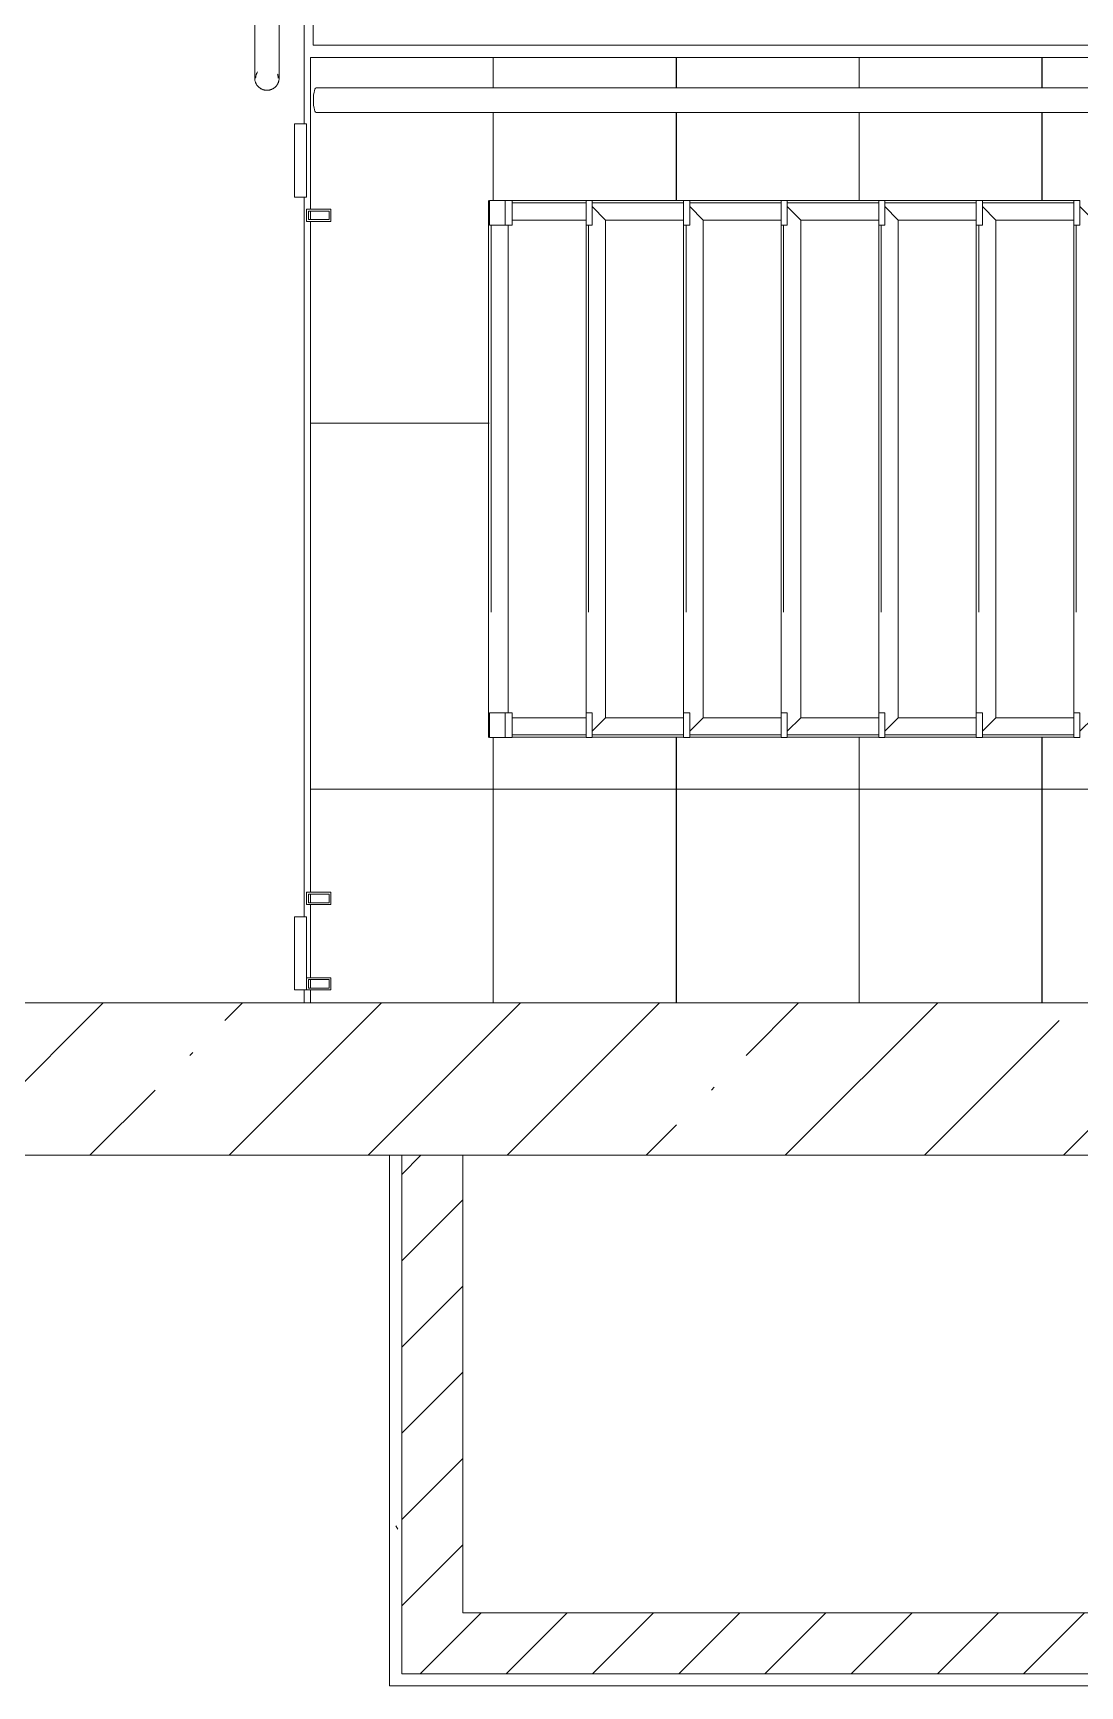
# Model space of a CAD drawing. Header units: millimetres. Extents: x -6467 to 106027, y -7090 to 195095.
# Drawn here: x 95255 to 96972, y 183525 to 186235 of the extents above; entities that cross this region are included whole.
import ezdxf

# ---------------------------------------------------------------- set-up
doc = ezdxf.new("R2010")
doc.units = ezdxf.units.MM
doc.linetypes.add('50_200_ШТРИХ_1Т_ш5_п1_п1_', pattern=[1400, 1000, -200, 0, -200])
doc.linetypes.add('Штрих', pattern=[1270, 635, -635])
for name, color, linetype, lineweight in [('A-FLOR', 7, 'Continuous', 9), ('A-WALL', 7, 'Continuous', 5), ('A-WALL-FNSH-1', 7, 'Continuous', 5), ('I-WALL', 7, 'Continuous', 5), ('Ограждение', 7, 'Continuous', 9), ('Ограждение-1', 7, 'Continuous', 20)]:
    doc.layers.add(name, color=color, linetype=linetype, lineweight=lineweight)
for name, color, linetype, lineweight, true_color in [('A-GENM-1', 7, 'Continuous', 9, 0xaaaaaa), ('A-GENM-2', 7, 'Continuous', 20, 0xaaaaaa), ('A-GENM-HDLN-1', 7, 'Штрих', 5, 0xaaaaaa), ('I-WALL-1', 7, 'Continuous', 5, 0x787878), ('S-STRS-1', 7, 'Continuous', 9, 0xaaaaaa), ('S-STRS-2', 7, 'Continuous', 5, 0xbfbfbf), ('Оси-3', 7, '50_200_ШТРИХ_1Т_ш5_п1_п1_', 9, 0xaaaaaa)]:
    doc.layers.add(name, color=color, linetype=linetype, lineweight=lineweight, true_color=true_color)
pattern_1 = [(180, (95709.45, 186194.7), (-7e-14, -600), []), (270, (95709.45, 186194.7), (600, 4e-14), [])]
pattern_2 = [(0, (109.45, 102614.03), (406.4, 101.6), [6.706, -298.094, 6.706, -298.094, -1625.6]), (0, (109.45, 102614.03), (406.4, 101.6), [-609.6, 6.706, -602.894, 6.706, -298.094, -711.2]), (0, (109.45, 102614.03), (406.4, 101.6), [-1524, 6.706, -196.494, 6.706, -501.294]), (120, (261.85, 102664.83), (-291.18818, 301.152724), [6.706, -298.094, 6.706, -298.094, -1625.6]), (120, (261.85, 102664.83), (-291.18818, 301.152724), [-609.6, 6.706, -602.894, 6.706, -298.094, -711.2]), (120, (261.85, 102664.83), (-291.18818, 301.152724), [-1524, 6.706, -196.494, 6.706, -501.294]), (240, (312.65, 102868.03), (-115.21182, -402.752724), [6.706, -298.094, 6.706, -298.094, -1625.6]), (240, (312.65, 102868.03), (-115.21182, -402.752724), [-609.6, 6.706, -602.894, 6.706, -298.094, -711.2]), (240, (312.65, 102868.03), (-115.21182, -402.752724), [-1524, 6.706, -196.494, 6.706, -501.294])]
pattern_3 = [(45, (109.45, 102614.03), (-70.71068, 70.71068), [])]

# ---------------------------------------------------------------- blocks, each defined once
blk = doc.blocks.new('О_Элемент ограждения_Обод_Труба_ГОСТ 8645-68 - О_Элемент ограждения_Обод_Труба_ГОСТ 8645-68-26169631-АИ_План этажа Радиаторы_3')
at = {"layer": 'Ограждение'}
for p, q in [((-3900, 20), (0, 20)), ((0, 20), (0, -20))]:
    blk.add_line(p, q, dxfattribs=at)
blk = doc.blocks.new('О_Элемент поручня_Маршевый_Труба_ГОСТ 8732-78 - О_Элемент поручня_Маршевый_Труба_ГОСТ 8732-78-26169632-АИ_План этажа Радиаторы_3')
at = {"layer": 'Ограждение'}
for p, q in [((-13.2, 40), (-3902.6, 40)), ((-3902.6, 0), (-13.2, 0))]:
    blk.add_line(p, q, dxfattribs=at)
at = {"layer": 'Ограждение', "flags": 128}
for points in [[(-8.4, 20), (-8.6, 24.5), (-8.9, 28.7), (-9.5, 32.5), (-10.2, 35.6), (-11.1, 38), (-12.1, 39.5), (-13.2, 40)], [(-13.2, 0), (-12.1, 0.5), (-11.1, 2), (-10.2, 4.4), (-9.5, 7.5), (-8.9, 11.3), (-8.6, 15.5), (-8.4, 20)]]:
    blk.add_lwpolyline(points, dxfattribs=at)
blk = doc.blocks.new('О_Элемент ограждения_Обод_Труба_ГОСТ 86451 - О_Элемент ограждения_Обод_Труба_ГОСТ 8645-68 2-V158-АИ_План этажа Радиаторы_3')
at = {"layer": 'Ограждение-1'}
for p, q in [((-1800, 20), (-1820, 20)), ((-1820, 20), (-1820, -20)), ((-1817, 17), (-1803, 17)), ((-1817, -17), (-1817, 17)), ((-1803, 17), (-1803, -17)), ((-1800, -20), (-1800, 20)), ((0, 20), (-20, 20)), ((-20, 20), (-20, 7.7)), ((-20, 0.7), (-20, -20)), ((-17, 17), (-3, 17)), ((-17, 7.7), (-17, 17)), ((-17, -17), (-17, 0.3)), ((-3, 17), (-3, 7.8)), ((0, 7.9), (0, 20)), ((-1820, -20), (-1800, -20)), ((-1803, -17), (-1817, -17)), ((-20, -20), (0, -20)), ((-3, -17), (-17, -17)), ((-3, -0.5), (-3, -17)), ((0, -20), (0, -0.5))]:
    blk.add_line(p, q, dxfattribs=at)
blk = doc.blocks.new('О_Элемент поручня_Площадочный_Двухуровневый_ГОСТ 8732-78 - О_Элемент поручня_Площадочный_Двухуровневый_ГОСТ 8732-78 2-26180261-АИ_План этажа Радиаторы_3')
at = {"layer": 'Ограждение'}
for p, q in [((320, 40), (0, 40)), ((0, 40), (0, 20)), ((0, 20), (0, 0)), ((0, 0), (320, 0))]:
    blk.add_line(p, q, dxfattribs=at)
at = {"layer": 'Ограждение', "flags": 128}
for points in [[(320, 40), (322.4, 40), (324.8, 40), (327.2, 40), (329.6, 40), (331.9, 40), (334.3, 40), (336.6, 40), (338.9, 40), (341.1, 40), (343.4, 40), (345.6, 40), (347.7, 40), (349.8, 40), (351.9, 40), (353.9, 40), (355.8, 40), (357.7, 40), (359.6, 40), (361.3, 40), (363, 40), (364.7, 40), (366.2, 40), (367.7, 40), (369.2, 40), (370.5, 40), (371.7, 40), (372.9, 40), (374, 40), (375, 40), (375.9, 40), (376.7, 40), (377.5, 40), (378.1, 40), (378.7, 40), (379.1, 40), (379.5, 40), (379.8, 40), (379.9, 40), (380, 40)], [(380, 40), (380, 40), (379.8, 40), (379.6, 40), (379.2, 40), (378.8, 40), (378.3, 40), (377.7, 40), (377, 40), (376.2, 40), (375.3, 40), (374.3, 40), (373.2, 40), (372.1, 40), (370.8, 40), (369.5, 40), (368.1, 40), (366.7, 40), (365.1, 40), (363.5, 40), (361.8, 40), (360, 40), (358.2, 40), (356.3, 40), (354.4, 40), (352.4, 40), (350.4, 40), (348.3, 40), (346.1, 40), (344, 40), (341.7, 40), (339.5, 40), (337.2, 40), (334.9, 40), (332.6, 40), (330.2, 40), (327.8, 40), (325.4, 40), (323, 40), (320.6, 40), (320, 40)], [(380, 38.5), (379.3, 38.5), (378.5, 38.4), (377.8, 38.4), (377.1, 38.3), (376.3, 38.1), (375.6, 38), (374.9, 37.8), (374.2, 37.6), (373.5, 37.3)], [(380, 40), (380.8, 40), (381.6, 39.9), (382.4, 39.9), (383.2, 39.7), (384, 39.6), (384.8, 39.4), (385.5, 39.2), (386.3, 39), (387, 38.7), (387.8, 38.4), (388.5, 38.1), (389.2, 37.7), (389.9, 37.4), (390.6, 36.9), (391.3, 36.5), (391.9, 36), (392.6, 35.6), (393.2, 35), (393.8, 34.5), (394.3, 33.9), (394.9, 33.3), (395.4, 32.7), (395.9, 32.1), (396.4, 31.5), (396.8, 30.8), (397.2, 30.1), (397.6, 29.4), (398, 28.7), (398.3, 28), (398.6, 27.2), (398.9, 26.5), (399.2, 25.7), (399.4, 25), (399.6, 24.2), (399.7, 23.4), (399.8, 22.6), (399.9, 21.8), (400, 21), (400, 20.2), (400, 20)], [(380, 0), (380, 0), (379.8, 0), (379.6, 0), (379.2, 0), (378.8, 0), (378.3, 0), (377.7, 0), (377, 0), (376.2, 0), (375.3, 0), (374.3, 0), (373.2, 0), (372.1, 0), (370.8, 0), (369.5, 0), (368.1, 0), (366.7, 0), (365.1, 0), (363.5, 0), (361.8, 0), (360, 0), (358.2, 0), (356.3, 0), (354.4, 0), (352.4, 0), (350.4, 0), (348.3, 0), (346.1, 0), (344, 0), (341.7, 0), (339.5, 0), (337.2, 0), (334.9, 0), (332.6, 0), (330.2, 0), (327.8, 0), (325.4, 0), (323, 0), (320.6, 0), (320, 0)], [(320, 0), (322.4, 0), (324.8, 0), (327.2, 0), (329.6, 0), (331.9, 0), (334.3, 0), (336.6, 0), (338.9, 0), (341.1, 0), (343.4, 0), (345.6, 0), (347.7, 0), (349.8, 0), (351.9, 0), (353.9, 0), (355.8, 0), (357.7, 0), (359.6, 0), (361.3, 0), (363, 0), (364.7, 0), (366.2, 0), (367.7, 0), (369.2, 0), (370.5, 0), (371.7, 0), (372.9, 0), (374, 0), (375, 0), (375.9, 0), (376.7, 0), (377.5, 0), (378.1, 0), (378.7, 0), (379.1, 0), (379.5, 0), (379.8, 0), (379.9, 0), (380, 0)], [(370, 4.4), (370.6, 4), (371.3, 3.7), (371.9, 3.3), (372.6, 3), (373.3, 2.8), (374, 2.5), (374.7, 2.3), (375.4, 2.1), (376.1, 1.9), (376.9, 1.8), (377.6, 1.7), (378.3, 1.6), (379.1, 1.5), (379.8, 1.5), (380, 1.5)], [(400, 20), (400, 19.2), (399.9, 18.4), (399.9, 17.6), (399.7, 16.8), (399.6, 16), (399.4, 15.2), (399.2, 14.5), (399, 13.7), (398.7, 13), (398.4, 12.2), (398.1, 11.5), (397.7, 10.8), (397.4, 10.1), (396.9, 9.4), (396.5, 8.7), (396, 8.1), (395.6, 7.4), (395, 6.8), (394.5, 6.2), (393.9, 5.7), (393.3, 5.1), (392.7, 4.6), (392.1, 4.1), (391.5, 3.6), (390.8, 3.2), (390.1, 2.8), (389.4, 2.4), (388.7, 2), (388, 1.7), (387.2, 1.4), (386.5, 1.1), (385.7, 0.8), (385, 0.6), (384.2, 0.4), (383.4, 0.3), (382.6, 0.2), (381.8, 0.1), (381, 0), (380.2, 0), (380, 0)]]:
    blk.add_lwpolyline(points, dxfattribs=at)
blk = doc.blocks.new('О_Полоса_Трапеция прямоугольная_Прокат_ГОСТ 1031 - Крепежная пластина-V159-АИ_План этажа Радиаторы_3')
at = {"layer": 'Ограждение'}
for p, q in [((95573.8, 83471.9), (95573.8, 83351.9)), ((95593.8, 83471.9), (95573.8, 83471.9)), ((95593.8, 83351.9), (95593.8, 83471.9)), ((95573.8, 83351.9), (95593.8, 83351.9))]:
    blk.add_line(p, q, dxfattribs=at)
blk = doc.blocks.new('О_Элемент ограждения_Обод_Труба_ГОСТ 86451 - О_Элемент ограждения_Обод_Труба_ГОСТ 8645-68 2-21434443-АИ_План этажа Радиаторы_3')
at = {"layer": 'Ограждение-1'}
for p, q in [((-1120, 20), (-1140, 20)), ((-1140, 20), (-1140, -20)), ((-1137, 17), (-1123, 17)), ((-1137, -17), (-1137, 17)), ((-1123, 17), (-1123, -17)), ((-1120, -20), (-1120, 20)), ((0, 20), (-20, 20)), ((-20, 20), (-20, -20)), ((-17, 17), (-3, 17)), ((-17, -17), (-17, 17)), ((-3, 17), (-3, -17)), ((0, -20), (0, 20)), ((-1140, -20), (-1120, -20)), ((-1123, -17), (-1137, -17)), ((-20, -20), (0, -20)), ((-3, -17), (-17, -17))]:
    blk.add_line(p, q, dxfattribs=at)
blk = doc.blocks.new('О_Полоса_Трапеция прямоугольная_Прокат_ГОСТ 1031 - Крепежная пластина-V161-АИ_План этажа Радиаторы_3')
at = {"layer": 'Ограждение'}
for p, q in [((95573.8, 82171.9), (95573.8, 82051.9)), ((95593.8, 82171.9), (95573.8, 82171.9)), ((95593.8, 82071.9), (95593.8, 82171.9)), ((95573.8, 82051.9), (95593.8, 82051.9))]:
    blk.add_line(p, q, dxfattribs=at)
blk = doc.blocks.new('ОМ_Уголок_ГОСТ 8509-93 - ОМ_Уголок_ГОСТ 8509-93-V107-АИ_План этажа Радиаторы_3')
at = {"layer": 'A-GENM-1'}
for p, q in [((32, -32), (10, -10)), ((840, 0), (40, 0)), ((870, -10), (848, -32)), ((32, -32), (848, -32))]:
    blk.add_line(p, q, dxfattribs=at)
at = {"layer": 'A-GENM-HDLN-1'}
blk.add_line((40, -4), (840, -4), dxfattribs=at)
blk = doc.blocks.new('ОМ_Уголок_ГОСТ 8509-93 - ОМ_Уголок_ГОСТ 8509-93-V110-АИ_План этажа Радиаторы_3')
at = {"layer": 'A-GENM-1'}
for p, q in [((160, 0), (10, 0)), ((32, -32), (10, -10)), ((32, -32), (160, -32))]:
    blk.add_line(p, q, dxfattribs=at)
at = {"layer": 'A-GENM-HDLN-1'}
blk.add_line((10, -4), (160, -4), dxfattribs=at)
blk = doc.blocks.new('ОМ_Уголок_ГОСТ 8509-93 - ОМ_Уголок_ГОСТ 8509-93-V111-АИ_План этажа Радиаторы_3')
at = {"layer": 'A-GENM-1'}
for p, q in [((290, 0), (140, 0)), ((290, -10), (268, -32)), ((140, -32), (268, -32))]:
    blk.add_line(p, q, dxfattribs=at)
at = {"layer": 'A-GENM-HDLN-1'}
blk.add_line((140, -4), (290, -4), dxfattribs=at)
blk = doc.blocks.new('ОМ_Уголок_ГОСТ 8509-93 - ОМ_Уголок_ГОСТ 8509-93-V112-АИ_План этажа Радиаторы_3')
at = {"layer": 'A-GENM-1'}
for p, q in [((840, 0), (40, 0)), ((40, -32), (840, -32))]:
    blk.add_line(p, q, dxfattribs=at)
at = {"layer": 'A-GENM-HDLN-1'}
blk.add_line((40, -4), (840, -4), dxfattribs=at)
blk = doc.blocks.new('ОМ_Уголок_ГОСТ 8509-93 - ОМ_Уголок_ГОСТ 8509-93-V113-АИ_План этажа Радиаторы_3')
at = {"layer": 'A-GENM-1'}
for p, q in [((160, 0), (38.6, 0)), ((38.6, -32), (160, -32))]:
    blk.add_line(p, q, dxfattribs=at)
at = {"layer": 'A-GENM-HDLN-1'}
blk.add_line((38.6, -4), (160, -4), dxfattribs=at)
blk = doc.blocks.new('ОМ_Уголок_ГОСТ 8509-93 - ОМ_Уголок_ГОСТ 8509-93-V114-АИ_План этажа Радиаторы_3')
at = {"layer": 'A-GENM-1'}
for p, q in [((261.4, 0), (140, 0)), ((140, -32), (261.4, -32))]:
    blk.add_line(p, q, dxfattribs=at)
at = {"layer": 'A-GENM-HDLN-1'}
blk.add_line((140, -4), (261.4, -4), dxfattribs=at)
blk = doc.blocks.new('ОМ_Полоса_Трапеция прямоугольная_Прокат_ГОСТ 103-2006 - ОМ_Полоса_Трапеция прямоугольная_Прокат_ГОСТ 103-2006-19082130-АИ_План этажа Радиаторы_3')
at = {"layer": 'A-GENM-1'}
for p, q in [((9232.3, 58496), (9242.3, 58496)), ((9232.3, 58456), (9232.3, 58496)), ((9242.3, 58496), (9242.3, 58456)), ((9242.3, 58456), (9232.3, 58456))]:
    blk.add_line(p, q, dxfattribs=at)
blk = doc.blocks.new('ОМ_Полоса_Трапеция прямоугольная_Прокат_ГОСТ 103-2006 - ОМ_Полоса_Трапеция прямоугольная_Прокат_ГОСТ 103-2006-V115-АИ_План этажа Радиаторы_3')
at = {"layer": 'A-GENM-2'}
for p, q in [((8442.3, 58496), (8432.3, 58496)), ((8432.3, 58496), (8432.3, 58456)), ((8442.3, 58456), (8442.3, 58496)), ((8432.3, 58456), (8442.3, 58456))]:
    blk.add_line(p, q, dxfattribs=at)
blk = doc.blocks.new('ОМ_Полоса_Трапеция прямоугольная_Прокат_ГОСТ 103-2006 - ОМ_Полоса_Трапеция прямоугольная_Прокат_ГОСТ 103-2006-V116-АИ_План этажа Радиаторы_3')
at = {"layer": 'A-GENM-2'}
for p, q in [((8282.3, 58496), (8272.3, 58496)), ((8272.3, 58496), (8272.3, 58456)), ((8282.3, 58456), (8282.3, 58496)), ((8272.3, 58456), (8282.3, 58456))]:
    blk.add_line(p, q, dxfattribs=at)
blk = doc.blocks.new('ОМ_Полоса_Трапеция прямоугольная_Прокат_ГОСТ 103-2006 - ОМ_Полоса_Трапеция прямоугольная_Прокат_ГОСТ 103-2006-V117-АИ_План этажа Радиаторы_3')
at = {"layer": 'A-GENM-2'}
for p, q in [((8122.3, 58496), (8112.3, 58496)), ((8112.3, 58496), (8112.3, 58456)), ((8122.3, 58456), (8122.3, 58496)), ((8112.3, 58456), (8122.3, 58456))]:
    blk.add_line(p, q, dxfattribs=at)
blk = doc.blocks.new('ОМ_Полоса_Прокат_ГОСТ 103-2006 - ОМ_Полоса_Прокат_ГОСТ 103-2006-19082131-АИ_План этажа Радиаторы_3')
at = {"layer": 'A-GENM-1'}
blk.add_line((7952.3, 58496), (7952.3, 58456), dxfattribs=at)
blk = doc.blocks.new('ОМ_Полоса_Прокат_ГОСТ 103-2006 - ОМ_Полоса_Прокат_ГОСТ 103-2006-20723456-АИ_План этажа Радиаторы_3')
at = {"layer": 'A-GENM-1'}
for p, q in [((7953.6, 58456), (7953.6, 58496)), ((7953.6, 58496), (7979.3, 58496)), ((7979.3, 58456), (7953.6, 58456))]:
    blk.add_line(p, q, dxfattribs=at)
at = {"layer": 'A-GENM-2'}
for p, q in [((7990.8, 58496), (7979.3, 58496)), ((7979.3, 58496), (7979.3, 58456)), ((7990.8, 58456), (7990.8, 58496)), ((7979.3, 58456), (7990.8, 58456))]:
    blk.add_line(p, q, dxfattribs=at)
blk = doc.blocks.new('ОМ_Полоса_Трапеция прямоугольная_Прокат_ГОСТ 103-2006 - ОМ_Полоса_Трапеция прямоугольная_Прокат_ГОСТ 103-2006-19082170-АИ_План этажа Радиаторы_3')
at = {"layer": 'A-GENM-1'}
for p, q in [((9232.3, 57656), (9242.3, 57656)), ((9232.3, 57616), (9232.3, 57656)), ((9242.3, 57656), (9242.3, 57616)), ((9242.3, 57616), (9232.3, 57616))]:
    blk.add_line(p, q, dxfattribs=at)
blk = doc.blocks.new('ОМ_Полоса_Трапеция прямоугольная_Прокат_ГОСТ 103-2006 - ОМ_Полоса_Трапеция прямоугольная_Прокат_ГОСТ 103-2006-V118-АИ_План этажа Радиаторы_3')
at = {"layer": 'A-GENM-2'}
for p, q in [((8442.3, 57656), (8432.3, 57656)), ((8432.3, 57656), (8432.3, 57616)), ((8442.3, 57616), (8442.3, 57656)), ((8432.3, 57616), (8442.3, 57616))]:
    blk.add_line(p, q, dxfattribs=at)
blk = doc.blocks.new('ОМ_Полоса_Трапеция прямоугольная_Прокат_ГОСТ 103-2006 - ОМ_Полоса_Трапеция прямоугольная_Прокат_ГОСТ 103-2006-V119-АИ_План этажа Радиаторы_3')
at = {"layer": 'A-GENM-2'}
for p, q in [((8282.3, 57656), (8272.3, 57656)), ((8272.3, 57656), (8272.3, 57616)), ((8282.3, 57616), (8282.3, 57656)), ((8272.3, 57616), (8282.3, 57616))]:
    blk.add_line(p, q, dxfattribs=at)
blk = doc.blocks.new('ОМ_Полоса_Трапеция прямоугольная_Прокат_ГОСТ 103-2006 - ОМ_Полоса_Трапеция прямоугольная_Прокат_ГОСТ 103-2006-V120-АИ_План этажа Радиаторы_3')
at = {"layer": 'A-GENM-2'}
for p, q in [((8122.3, 57656), (8112.3, 57656)), ((8112.3, 57656), (8112.3, 57616)), ((8122.3, 57616), (8122.3, 57656)), ((8112.3, 57616), (8122.3, 57616))]:
    blk.add_line(p, q, dxfattribs=at)
blk = doc.blocks.new('ОМ_Полоса_Прокат_ГОСТ 103-2006 - ОМ_Полоса_Прокат_ГОСТ 103-2006-19082171-АИ_План этажа Радиаторы_3')
at = {"layer": 'A-GENM-1'}
blk.add_line((7952.3, 57656), (7952.3, 57616), dxfattribs=at)
blk = doc.blocks.new('ОМ_Полоса_Прокат_ГОСТ 103-2006 - ОМ_Полоса_Прокат_ГОСТ 103-2006-20723498-АИ_План этажа Радиаторы_3')
at = {"layer": 'A-GENM-1'}
for p, q in [((7953.6, 57616), (7953.6, 57656)), ((7953.6, 57656), (7979.3, 57656)), ((7979.3, 57616), (7953.6, 57616))]:
    blk.add_line(p, q, dxfattribs=at)
at = {"layer": 'A-GENM-2'}
for p, q in [((7990.8, 57656), (7979.3, 57656)), ((7979.3, 57656), (7979.3, 57616)), ((7990.8, 57616), (7990.8, 57656)), ((7979.3, 57616), (7990.8, 57616))]:
    blk.add_line(p, q, dxfattribs=at)

msp = doc.modelspace()

# ---------------------------------------------------------------- hatches: boundary and pattern name
at = {"layer": 'A-WALL'}
h = msp.add_hatch(dxfattribs=at)
h.set_pattern_fill('FP_1', color=256, style=0, pattern_type=2)
h.set_pattern_definition([(45, (109.45, 102614.03), (-228.0985, 228.0985), []), (45, (337.55, 102614.03), (-228.0985, 228.0985), [403.225, -80.645, 6.706, -73.939])])
h.paths.add_polyline_path([(100859.4, 184394.7), (100859.4, 184644.7), (93859.4, 184644.7), (93859.4, 184394.7), (98817.1, 184394.7)])
at = {"layer": 'I-WALL'}
h = msp.add_hatch(dxfattribs=at)
h.set_pattern_fill('FP_5', color=256, style=0, pattern_type=2)
h.set_pattern_definition(pattern_3)
h.paths.add_polyline_path([(95959.4, 183644.7), (95959.4, 184394.7), (95859.4, 184394.7), (95859.4, 183644.7)])
h = msp.add_hatch(dxfattribs=at)
h.set_pattern_fill('FP_5', color=256, style=0, pattern_type=2)
h.set_pattern_definition(pattern_3)
h.paths.add_polyline_path([(98359.4, 183544.7), (98359.4, 183644.7), (95859.4, 183644.7), (95859.4, 183544.7), (97162.9, 183544.7)])
at = {"layer": 'I-WALL-1'}
h = msp.add_hatch(dxfattribs=at)
h.set_pattern_fill('FP_3', color=256, style=0, pattern_type=2)
h.set_pattern_definition(pattern_2)
h.paths.add_polyline_path([(95859.4, 183544.7), (95859.4, 184394.7), (95839.4, 184394.7), (95839.4, 183544.7)])
h = msp.add_hatch(dxfattribs=at)
h.set_pattern_fill('FP_3', color=256, style=0, pattern_type=2)
h.set_pattern_definition(pattern_2)
h.paths.add_polyline_path([(98359.4, 183524.7), (98459.4, 183524.7), (98459.4, 183544.7), (95839.4, 183544.7), (95839.4, 183524.7), (97162.9, 183524.7)])
at = {"layer": 'S-STRS-2'}
h = msp.add_hatch(dxfattribs=at)
h.set_pattern_fill('FP_14', color=256, style=0, pattern_type=2)
h.set_pattern_definition(pattern_1)
h.paths.add_polyline_path([(95764.4, 184644.7), (96009.4, 184644.7), (96009.4, 185080.1), (96001.7, 185080.1), (96003, 185960.1), (96009.4, 185960.1), (96009.4, 186104.7), (95717, 186106.7), (95714.8, 186116.1), (95715.4, 186137.2), (95719.1, 186144.7), (96009.4, 186144.7), (96009.4, 186194.7), (95709.4, 186194.7), (95709.4, 185945.9), (95743.2, 185945.9), (95743.2, 185925.9), (95709.4, 185925.9), (95709.4, 184825.9), (95743.2, 184825.9), (95743.2, 184805.9), (95709.4, 184805.9), (95709.4, 184685.9), (95743.2, 184685.9), (95743.2, 184665.9), (95709.4, 184665.9), (95709.4, 184644.7), (95743.2, 184644.7)])
h.paths.add_polyline_path([(95709.4, 184668.9), (95740.2, 184668.9), (95740.2, 184682.9), (95709.4, 184682.9), (95709.4, 184679.7)])
h.paths.add_polyline_path([(95720.2, 184808.9), (95740.2, 184808.9), (95740.2, 184822.9), (95709.4, 184822.9), (95709.4, 184808.9)])
h.paths.add_polyline_path([(95740.2, 185928.9), (95740.2, 185942.9), (95709.4, 185942.9), (95709.4, 185928.9), (95726.2, 185928.9)])
h = msp.add_hatch(dxfattribs=at)
h.set_pattern_fill('FP_14', color=256, style=0, pattern_type=2)
h.set_pattern_definition(pattern_1)
h.paths.add_polyline_path([(96009.4, 184644.7), (96309.4, 184644.7), (96309.4, 185080.1), (96009.4, 185080.1)])
h.paths.add_polyline_path([(96016.7, 185960.1), (96309.4, 185960.1), (96309.4, 186104.7), (96009.4, 186104.7), (96011.7, 185960.1)])
h.paths.add_polyline_path([(96009.4, 186144.7), (96309.4, 186144.7), (96309.4, 186194.7), (96009.4, 186194.7)])
h = msp.add_hatch(dxfattribs=at)
h.set_pattern_fill('FP_14', color=256, style=0, pattern_type=2)
h.set_pattern_definition(pattern_1)
h.paths.add_polyline_path([(96606.7, 184644.7), (96609.4, 184644.7), (96609.4, 185080.1), (96309.4, 185080.1), (96309.4, 184644.7), (96589.7, 184644.7)])
h.paths.add_polyline_path([(96335.8, 185960.1), (96609.4, 185960.1), (96609.4, 186104.7), (96309.4, 186104.7), (96309.4, 185960.1), (96331.7, 185960.1)])
h.paths.add_polyline_path([(96335.8, 186144.7), (96609.4, 186144.7), (96609.4, 186194.7), (96309.4, 186194.7), (96309.4, 186144.7)])
h = msp.add_hatch(dxfattribs=at)
h.set_pattern_fill('FP_14', color=256, style=0, pattern_type=2)
h.set_pattern_definition(pattern_1)
h.paths.add_polyline_path([(96609.4, 184644.7), (96909.4, 184644.7), (96909.4, 185080.1), (96609.4, 185080.1)])
h.paths.add_polyline_path([(96816.7, 185960.1), (96909.4, 185960.1), (96909.4, 186104.7), (96609.4, 186104.7), (96609.4, 185960.1), (96811.7, 185960.1)])
h.paths.add_polyline_path([(96749.4, 186144.7), (96909.4, 186144.7), (96909.4, 186194.7), (96609.4, 186194.7), (96609.4, 186144.7)])
h = msp.add_hatch(dxfattribs=at)
h.set_pattern_fill('FP_14', color=256, style=0, pattern_type=2)
h.set_pattern_definition(pattern_1)
h.paths.add_polyline_path([(96941.7, 184644.7), (97209.4, 184644.7), (97209.4, 185080.1), (96909.4, 185080.1), (96909.7, 184644.7), (96926.7, 184644.7)])
h.paths.add_polyline_path([(97162.9, 185960.1), (97209.4, 185960.1), (97209.4, 186104.7), (96909.4, 186104.7), (96909.7, 185960.1), (97153.7, 185960.1)])
h.paths.add_polyline_path([(97162.9, 186144.7), (97209.4, 186144.7), (97209.4, 186194.7), (96909.4, 186194.7), (96909.4, 186144.7)])

# ---------------------------------------------------------------- linework, layer by layer
at = {"layer": 'A-FLOR'}
for p, q in [((95699.4, 186085.9), (95699.4, 186271.6)), ((95699.4, 184785.9), (95699.4, 185965.9)), ((95699.4, 184644.7), (95699.4, 184665.9))]:
    msp.add_line(p, q, dxfattribs=at)
at = {"layer": 'A-WALL'}
for p, q in [((100859.4, 184644.7), (93859.4, 184644.7)), ((93859.4, 184394.7), (100859.4, 184394.7)), ((95859.4, 183544.7), (95859.4, 184394.7)), ((98459.4, 183544.7), (95859.4, 183544.7))]:
    msp.add_line(p, q, dxfattribs=at)
at = {"layer": 'A-WALL-FNSH-1'}
for p, q in [((95839.4, 184394.7), (95839.4, 183524.7)), ((95959.4, 183644.7), (95959.4, 184394.7)), ((98359.4, 183644.7), (95959.4, 183644.7)), ((95839.4, 183524.7), (98479.4, 183524.7))]:
    msp.add_line(p, q, dxfattribs=at)
at = {"layer": 'S-STRS-1'}
for p, q in [((95709.4, 186194.7), (95709.4, 185945.9)), ((95709.4, 186194.7), (96009.4, 186194.7)), ((95709.4, 186194.7), (95709.4, 185945.9)), ((96009.4, 186194.7), (96309.4, 186194.7)), ((96009.4, 186194.7), (96009.4, 186144.2)), ((96009.4, 186194.7), (96009.4, 186144.2)), ((96309.4, 186194.7), (96609.4, 186194.7)), ((96309.4, 186194.7), (96309.4, 186144.2)), ((96309.4, 186194.7), (96309.4, 186144.2)), ((96609.4, 186194.7), (96909.4, 186194.7)), ((96609.4, 186194.7), (96609.4, 186144.2)), ((96609.4, 186194.7), (96609.4, 186144.2)), ((96909.4, 186194.7), (97209.4, 186194.7)), ((96909.4, 186194.7), (96909.4, 186144.2)), ((96909.4, 186194.7), (96909.4, 186144.2)), ((96009.4, 186105.2), (96009.4, 185960.1)), ((96009.4, 186105.2), (96009.4, 185960.1)), ((96309.4, 186105.2), (96309.4, 185960.1)), ((96309.4, 186105.2), (96309.4, 185960.1)), ((96609.4, 186105.2), (96609.4, 185960.1)), ((96609.4, 186105.2), (96609.4, 185960.1)), ((96909.4, 186105.2), (96909.4, 185960.1)), ((96909.4, 186105.2), (96909.4, 185960.1)), ((95709.4, 185943.2), (95709.4, 185928.9)), ((95709.4, 185943.2), (95709.4, 185928.9)), ((95709.4, 185925.9), (95709.4, 184825.9)), ((95709.4, 185925.9), (95709.4, 184825.9)), ((96009.4, 185080.1), (96009.4, 184644.7)), ((96009.4, 185080.1), (96009.4, 184644.7)), ((96309.4, 185080.1), (96309.4, 184644.7)), ((96309.4, 185080.1), (96309.4, 184644.7)), ((96609.4, 185080.1), (96609.4, 184644.7)), ((96609.4, 185080.1), (96609.4, 184644.7)), ((96909.4, 185080.1), (96909.4, 184644.7)), ((96909.4, 185080.1), (96909.4, 184644.7)), ((95709.4, 184822.9), (95709.4, 184808.6)), ((95709.4, 184822.9), (95709.4, 184808.6)), ((95709.4, 184805.9), (95709.4, 184685.9)), ((95709.4, 184805.9), (95709.4, 184685.9)), ((95709.4, 184682.9), (95709.4, 184668.6)), ((95709.4, 184682.9), (95709.4, 184668.6)), ((95709.4, 184665.9), (95709.4, 184644.7)), ((95709.4, 184665.9), (95709.4, 184644.7))]:
    msp.add_line(p, q, dxfattribs=at)
at = {"layer": 'Оси-3'}
msp.add_line((-5157.9, 184644.7), (104827.4, 184644.7), dxfattribs=at)

# ---------------------------------------------------------------- block references
at = {"layer": 'A-GENM-1'}
for name, p in [('ОМ_Полоса_Прокат_ГОСТ 103-2006 - ОМ_Полоса_Прокат_ГОСТ 103-2006-19082131-АИ_План этажа Радиаторы_3', (88049.4, 127464)), ('ОМ_Полоса_Прокат_ГОСТ 103-2006 - ОМ_Полоса_Прокат_ГОСТ 103-2006-20723456-АИ_План этажа Радиаторы_3', (88049.4, 127464)), ('ОМ_Полоса_Трапеция прямоугольная_Прокат_ГОСТ 103-2006 - ОМ_Полоса_Трапеция прямоугольная_Прокат_ГОСТ 103-2006-V117-АИ_План этажа Радиаторы_3', (88049.4, 127464)), ('ОМ_Полоса_Трапеция прямоугольная_Прокат_ГОСТ 103-2006 - ОМ_Полоса_Трапеция прямоугольная_Прокат_ГОСТ 103-2006-V116-АИ_План этажа Радиаторы_3', (88049.4, 127464)), ('ОМ_Полоса_Трапеция прямоугольная_Прокат_ГОСТ 103-2006 - ОМ_Полоса_Трапеция прямоугольная_Прокат_ГОСТ 103-2006-V115-АИ_План этажа Радиаторы_3', (88049.4, 127464)), ('ОМ_Полоса_Трапеция прямоугольная_Прокат_ГОСТ 103-2006 - ОМ_Полоса_Трапеция прямоугольная_Прокат_ГОСТ 103-2006-19082130-АИ_План этажа Радиаторы_3', (87409.4, 127464)), ('ОМ_Полоса_Трапеция прямоугольная_Прокат_ГОСТ 103-2006 - ОМ_Полоса_Трапеция прямоугольная_Прокат_ГОСТ 103-2006-19082130-АИ_План этажа Радиаторы_3', (87569.4, 127464)), ('ОМ_Полоса_Трапеция прямоугольная_Прокат_ГОСТ 103-2006 - ОМ_Полоса_Трапеция прямоугольная_Прокат_ГОСТ 103-2006-19082130-АИ_План этажа Радиаторы_3', (87729.4, 127464)), ('ОМ_Полоса_Прокат_ГОСТ 103-2006 - ОМ_Полоса_Прокат_ГОСТ 103-2006-19082171-АИ_План этажа Радиаторы_3', (88049.4, 127464)), ('ОМ_Полоса_Прокат_ГОСТ 103-2006 - ОМ_Полоса_Прокат_ГОСТ 103-2006-20723498-АИ_План этажа Радиаторы_3', (88049.4, 127464)), ('ОМ_Полоса_Трапеция прямоугольная_Прокат_ГОСТ 103-2006 - ОМ_Полоса_Трапеция прямоугольная_Прокат_ГОСТ 103-2006-V120-АИ_План этажа Радиаторы_3', (88049.4, 127464)), ('ОМ_Полоса_Трапеция прямоугольная_Прокат_ГОСТ 103-2006 - ОМ_Полоса_Трапеция прямоугольная_Прокат_ГОСТ 103-2006-V119-АИ_План этажа Радиаторы_3', (88049.4, 127464)), ('ОМ_Полоса_Трапеция прямоугольная_Прокат_ГОСТ 103-2006 - ОМ_Полоса_Трапеция прямоугольная_Прокат_ГОСТ 103-2006-V118-АИ_План этажа Радиаторы_3', (88049.4, 127464)), ('ОМ_Полоса_Трапеция прямоугольная_Прокат_ГОСТ 103-2006 - ОМ_Полоса_Трапеция прямоугольная_Прокат_ГОСТ 103-2006-19082170-АИ_План этажа Радиаторы_3', (87409.4, 127464)), ('ОМ_Полоса_Трапеция прямоугольная_Прокат_ГОСТ 103-2006 - ОМ_Полоса_Трапеция прямоугольная_Прокат_ГОСТ 103-2006-19082170-АИ_План этажа Радиаторы_3', (87569.4, 127464)), ('ОМ_Полоса_Трапеция прямоугольная_Прокат_ГОСТ 103-2006 - ОМ_Полоса_Трапеция прямоугольная_Прокат_ГОСТ 103-2006-19082170-АИ_План этажа Радиаторы_3', (87729.4, 127464))]:
    msp.add_blockref(name, p, dxfattribs=at)
at = {"layer": 'A-GENM-1', "extrusion": (0, 0, -1)}
for name, p in [('ОМ_Уголок_ГОСТ 8509-93 - ОМ_Уголок_ГОСТ 8509-93-V114-АИ_План этажа Радиаторы_3', (-96301.7, 185960.1)), ('ОМ_Уголок_ГОСТ 8509-93 - ОМ_Уголок_ГОСТ 8509-93-V111-АИ_План этажа Радиаторы_3', (-96461.7, 185960.1)), ('ОМ_Уголок_ГОСТ 8509-93 - ОМ_Уголок_ГОСТ 8509-93-V111-АИ_План этажа Радиаторы_3', (-96621.7, 185960.1)), ('ОМ_Уголок_ГОСТ 8509-93 - ОМ_Уголок_ГОСТ 8509-93-V111-АИ_План этажа Радиаторы_3', (-96781.7, 185960.1)), ('ОМ_Уголок_ГОСТ 8509-93 - ОМ_Уголок_ГОСТ 8509-93-V111-АИ_План этажа Радиаторы_3', (-96941.7, 185960.1)), ('ОМ_Уголок_ГОСТ 8509-93 - ОМ_Уголок_ГОСТ 8509-93-V111-АИ_План этажа Радиаторы_3', (-97101.7, 185960.1))]:
    msp.add_blockref(name, p, dxfattribs=at)
for name, p, rotation in [('ОМ_Уголок_ГОСТ 8509-93 - ОМ_Уголок_ГОСТ 8509-93-V107-АИ_План этажа Радиаторы_3', (-96161.7, 185960.1), 269.9999999999997), ('ОМ_Уголок_ГОСТ 8509-93 - ОМ_Уголок_ГОСТ 8509-93-V107-АИ_План этажа Радиаторы_3', (-96321.7, 185960.1), 269.9999999999997), ('ОМ_Уголок_ГОСТ 8509-93 - ОМ_Уголок_ГОСТ 8509-93-V107-АИ_План этажа Радиаторы_3', (-96481.7, 185960.1), 269.9999999999997), ('ОМ_Уголок_ГОСТ 8509-93 - ОМ_Уголок_ГОСТ 8509-93-V107-АИ_План этажа Радиаторы_3', (-96641.7, 185960.1), 269.9999999999997), ('ОМ_Уголок_ГОСТ 8509-93 - ОМ_Уголок_ГОСТ 8509-93-V107-АИ_План этажа Радиаторы_3', (-96801.7, 185960.1), 269.9999999999997), ('ОМ_Уголок_ГОСТ 8509-93 - ОМ_Уголок_ГОСТ 8509-93-V107-АИ_План этажа Радиаторы_3', (-96961.7, 185960.1), 269.9999999999997), ('ОМ_Уголок_ГОСТ 8509-93 - ОМ_Уголок_ГОСТ 8509-93-V112-АИ_План этажа Радиаторы_3', (-96001.7, 185960.1), 269.9999999999997), ('ОМ_Уголок_ГОСТ 8509-93 - ОМ_Уголок_ГОСТ 8509-93-V113-АИ_План этажа Радиаторы_3', (-96001.7, 185080.1), 180), ('ОМ_Уголок_ГОСТ 8509-93 - ОМ_Уголок_ГОСТ 8509-93-V110-АИ_План этажа Радиаторы_3', (-96161.7, 185080.1), 180), ('ОМ_Уголок_ГОСТ 8509-93 - ОМ_Уголок_ГОСТ 8509-93-V110-АИ_План этажа Радиаторы_3', (-96321.7, 185080.1), 180), ('ОМ_Уголок_ГОСТ 8509-93 - ОМ_Уголок_ГОСТ 8509-93-V110-АИ_План этажа Радиаторы_3', (-96481.7, 185080.1), 180), ('ОМ_Уголок_ГОСТ 8509-93 - ОМ_Уголок_ГОСТ 8509-93-V110-АИ_План этажа Радиаторы_3', (-96641.7, 185080.1), 180), ('ОМ_Уголок_ГОСТ 8509-93 - ОМ_Уголок_ГОСТ 8509-93-V110-АИ_План этажа Радиаторы_3', (-96801.7, 185080.1), 180)]:
    msp.add_blockref(name, p, dxfattribs=dict(at, rotation=rotation))
at = {"layer": 'Ограждение'}
for name, p, rotation in [('О_Элемент поручня_Площадочный_Двухуровневый_ГОСТ 8732-78 - О_Элемент поручня_Площадочный_Двухуровневый_ГОСТ 8732-78 2-26180261-АИ_План этажа Радиаторы_3', (95618.2, 186540.9), 269.9999999999999), ('О_Элемент ограждения_Обод_Труба_ГОСТ 86451 - О_Элемент ограждения_Обод_Труба_ГОСТ 8645-68 2-V158-АИ_План этажа Радиаторы_3', (95723.2, 186485.9), 90.00000000000011), ('О_Элемент ограждения_Обод_Труба_ГОСТ 8645-68 - О_Элемент ограждения_Обод_Труба_ГОСТ 8645-68-26169631-АИ_План этажа Радиаторы_3', (95713.8, 186234.7), 180), ('О_Элемент поручня_Маршевый_Труба_ГОСТ 8732-78 - О_Элемент поручня_Маршевый_Труба_ГОСТ 8732-78-26169632-АИ_План этажа Радиаторы_3', (95705.9, 186144.7), 180), ('О_Элемент ограждения_Обод_Труба_ГОСТ 86451 - О_Элемент ограждения_Обод_Труба_ГОСТ 8645-68 2-21434443-АИ_План этажа Радиаторы_3', (95723.2, 185945.9), 90.00000000000011)]:
    msp.add_blockref(name, p, dxfattribs=dict(at, rotation=rotation))
for name in ['О_Полоса_Трапеция прямоугольная_Прокат_ГОСТ 1031 - Крепежная пластина-V159-АИ_План этажа Радиаторы_3', 'О_Полоса_Трапеция прямоугольная_Прокат_ГОСТ 1031 - Крепежная пластина-V161-АИ_План этажа Радиаторы_3', 'О_Полоса_Трапеция прямоугольная_Прокат_ГОСТ 1031 - Крепежная пластина-V161-АИ_План этажа Радиаторы_3']:
    msp.add_blockref(name, (109.4, 102614), dxfattribs=at)

doc.saveas('drawing.dxf')
